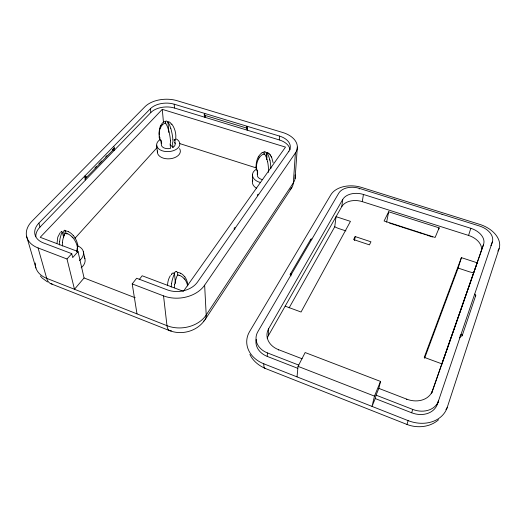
<?xml version="1.0" encoding="UTF-8"?>
<svg xmlns="http://www.w3.org/2000/svg" width="526" height="526" viewBox="0 0 526 526"><rect width="100%" height="100%" fill="white"/><g stroke="black" fill="none" stroke-linecap="round" stroke-linejoin="round"><path stroke-width="0.79" d="M394.645 199.137L394.585 199.624M167.57 285.362C167.597 281.989 168.57 278.445 170.385 275.598M252.375 181.674L252.493 174.461M63.876 231.986L63.975 230.973A13.663 2.742 64.9 0 1 64.297 230.322M264.052 154.493L264.124 152.027A4.583 1.414 -73 0 1 264.381 151.81A5.661 1.749 -72.9 0 1 264.953 151.613L265.939 152.474A16.622 5.148 -72.7 0 1 266.228 153.197L266.353 153.599M266.59 159.431L266.807 152.856A4.589 1.4 -72.9 0 1 267.057 152.645A5.668 1.729 -72.9 0 1 267.629 152.441L268.602 153.303A16.641 5.096 -72.7 0 1 268.825 153.835M297.729 368.305L267.247 356.411L267.405 352.907A19.462 15.727 3.5 0 1 257.832 331.722L338.718 193.239A16.28 10.849 7.7 0 1 359.284 188.347L479.456 226.002A17.503 11.546 15.8 0 1 492.329 242.039L437.376 404.152A21.073 16.95 22.8 0 1 411.667 412.778L375.235 398.557L376.057 395.157L378.832 388.385L380.522 381.429L305.146 352.552L298.045 366.359L297.019 376.872M267.221 338.336A19.166 15.537 4.8 0 1 268.365 335.7L268.681 328.645L342.735 199.439A16.431 11.026 8.1 0 1 363.44 194.456L470.816 228.304A17.529 11.657 15.5 0 1 483.558 244.439L431.767 392.922M290.03 149.838A18.121 11.434 2.3 0 0 279.299 139.923L279.484 136.07L174.198 104.194A17.601 10.402 -2.9 0 0 150.403 108.704L38.898 223.123A21.566 14.287 -11.8 0 0 43.448 242.92L71.766 253.65L72.7 257.589L78.026 251.573L40.206 237.305L162.278 109.355L285.5 147.102L183.396 291.319M288.8 151.764L288.827 151.284A18.206 11.427 2.3 0 0 279.484 136.07M278.451 350.099L278.478 349.658A19.39 15.589 4.8 0 1 268.681 328.645M52.192 284.06A21.809 11.092 -66.4 0 1 46.696 278.333L38.069 247.943A29.167 19.317 -11.8 0 1 32.112 221.078L144.966 106.712A23.782 14.044 -2.9 0 1 176.992 100.67L282.646 132.473A24.597 15.432 2.4 0 1 295.395 152.961L293.344 182.857A19.008 13.328 35 0 1 289.984 189.741M297.348 147.083L295.086 178.603M59.714 241.263L59.793 240.415A18.469 9.461 -67.9 0 1 60.03 238.646L61.167 234.425A6.384 3.314 -67.7 0 1 61.969 232.775A5.168 2.689 -67.7 0 1 62.357 232.19A5.793 1.137 65 0 0 61.68 231.631M62.509 242.308L62.581 241.46A18.489 9.402 -67.9 0 1 62.824 239.692L63.962 235.47A6.391 3.294 -67.7 0 1 64.77 233.814A5.175 2.676 -67.7 0 1 65.152 233.228A5.983 4.011 6.7 0 1 67.262 233.708L67.703 233.873M175.763 138.055C176.289 133.117 174.639 127.996 171.772 123.998M57.051 243.163L57.761 237.187L60.036 232.867M289.122 307.868L334.753 226.759L336.061 216.666L350.454 221.374L301.05 312.017L285.158 306.165M268.365 335.7L341.768 206.626L342.735 199.439M171.627 283.31L171.765 282.449A19.324 6.969 -69.1 0 1 172.114 280.628L173.396 276.249A6.68 2.446 -68.9 0 1 174.178 274.487A5.411 1.986 -68.9 0 1 174.533 273.855A6.023 1.802 63.9 0 0 173.56 273.178L173.508 273.145M359.186 189.025L359.284 188.347M174.691 284.461L174.829 283.599A19.344 6.897 -69.1 0 1 175.184 281.778L176.466 277.393A6.687 2.42 -69 0 1 177.249 275.631A5.424 1.966 -69 0 1 177.597 274.999A6.082 3.991 -1.4 0 1 179.688 275.46M354.557 240.481L355.182 236.569L370.955 241.809L369.423 244.86L353.59 239.58L355.182 236.569M341.768 206.626A16.273 11.026 8.2 0 1 362.282 201.636L363.44 194.456M386.61 222.169L388.675 211.781L439.144 227.863L438.743 229.343M380.522 381.429L374.473 396.124L372.02 406.401L375.235 398.557M442.123 214.575L442.103 214.253M406.683 399.609L406.815 399.188A20.902 16.687 21.2 0 0 432.451 390.746L483.558 244.439M411.667 412.778L412.726 409.412A21.198 16.99 22.6 0 0 438.579 400.773L437.376 404.152M424.574 358.285L458.113 268.063L461.401 257.641L477.207 262.809L457.548 319.367M481.139 251.56A17.351 11.657 15.7 0 0 468.567 235.431L470.816 228.304M445.936 409.649A25.642 14.176 22.2 0 0 447.251 407.38L499.121 248.555A26.392 17.509 15.9 0 0 479.646 224.352L361.75 187.48A24.571 16.464 7.8 0 0 330.834 194.824L249.567 331.623A29.318 23.782 3.6 0 0 263.809 363.801A23.775 5.128 -69.3 0 0 265.669 368.424M431.445 393.724L431.59 393.297M431.879 392.449L432.451 390.746M462.19 335.7L475.721 295.527M441.925 364.123L445.66 353.419M445.923 352.663L457.311 320.058M492.329 242.039L491.074 245.616A17.417 11.546 15.9 0 0 491.343 244.603M461.401 257.641L424.252 357.364L441.912 363.867M171.555 274.513L171.772 274M174.553 273.066L175.033 272.139A14.222 4.307 63.7 0 1 175.776 271.613L176.171 271.6M439.144 227.863L435.127 237.463L384.085 220.992L388.675 211.781M160.371 126.365L160.785 125.471M160.364 128.088L161.245 126.358A11.644 9.271 2.5 0 1 162.534 124.715M175.309 139.278L174.665 140.712L174.81 139.443L175.138 143.513M258.299 157.07L258.831 156.169M258.562 158.944L259.666 157.208M290.273 274.283L310.774 239.264M205.074 319.67L291.759 187.729M203.358 321.458A22.657 12.197 34.1 0 0 206.205 315.008L204.64 285.171L295.395 152.961M288.827 151.284L197.533 282.021A22.026 16.286 -5.7 0 1 167.268 289.852L136.635 278.241L132.21 283.915L136.997 313.877M139.206 279.595L142.171 275.769L182.634 291.029M204.312 320.623C196.757 331.308 181.825 335.338 169.727 330.683L51.068 283.777M78.026 251.573L84.068 277.958L74.482 289.267L66.999 258.996L38.069 247.943M66.999 258.996L71.766 253.65M74.909 238.331L157.294 147.372M35.821 236.785A21.448 14.281 -11.9 0 1 39.983 227.074L150.811 112.557A17.522 10.415 -3 0 1 174.494 108.027L279.299 139.923M84.548 177.946A1.335 0.75 41.9 0 1 85.245 177.939L86.382 176.762M94.923 167.978L96.626 166.216M98.908 163.875L101.748 160.943M105.733 156.84L106.87 155.67M112.564 149.811L113.701 148.634A1.282 0.769 43 0 0 114.609 148.01A1.282 0.769 43 0 0 113.399 146.682M85.975 177.913L114.412 148.595M162.541 124.721L163.198 124.149A5.359 4.28 3.2 0 1 165.473 123.058A5.398 1.926 67.9 0 1 166.749 125.254L167.058 125.911A11.342 4.024 67.9 0 1 168.004 128.41L168.708 130.698M438.599 419.722C430.163 427.25 417.407 428.48 407.085 424.495L265.117 368.384C258.733 365.557 252.881 360.889 249.883 354.445M163.56 122.177L163.882 121.973A4.931 3.945 3.3 0 1 165.473 121.355A4.405 1.946 -74.1 0 1 165.789 121.177A5.444 2.4 -74 0 1 166.532 121.046L167.958 122.019A15.984 7.081 -73.6 0 1 168.149 122.295M64.303 230.335L64.52 230.256A6.266 1.256 65 0 1 65.454 230.842M262.06 152.849L262.421 152.645A5.069 3.932 -8.5 0 1 264.124 152.021M205.337 115.457A1.183 0.467 -74.4 0 1 204.857 117.272L204.699 113.425A1.183 0.467 -74.4 0 0 204.187 115.016A1.183 0.467 -74.4 0 0 204.778 115.352L247.121 128.206A1.203 0.408 -73.8 0 1 247.509 128.042M179.839 143.611L256.478 167.985M362.282 201.636L468.567 235.431M389.667 223.155L391.962 223.898M392.725 224.148L395.026 224.891M395.795 225.135L398.103 225.884M398.872 226.127L401.18 226.877M401.956 227.127L405.04 228.12M405.816 228.369L408.137 229.119M408.912 229.369L411.24 230.125M412.022 230.375L414.35 231.124M415.132 231.381L417.473 232.13M418.249 232.387L422.477 233.748M423.726 234.155L425.613 234.76M426.869 235.168L429.387 235.977M430.012 236.181L432.536 236.996M345.924 230.914L339.257 228.711A19.949 14.038 28.9 0 1 334.753 226.759M458.113 268.063L468.633 271.548A21.619 15.004 17.7 0 0 473.814 272.777M179.688 275.453L180.116 275.611A14.064 9.172 -1.1 0 1 184.08 278.655M132.21 283.915L163.54 295.882A29.791 22.053 -5.7 0 0 204.64 285.171M278.478 349.658L302.095 358.771M378.832 388.385L406.815 399.188M84.068 277.958L135.228 297.769M267.405 352.907L298.886 365.149M376.057 395.157L412.726 409.412M298.045 366.359L374.473 396.124M263.809 363.801L408.123 420.616A31.902 25.662 22.7 0 0 447.251 407.38M68.511 231.736L69.228 232.111A13.61 9.087 6.9 0 1 71.51 233.748L73.213 235.464M180.549 273.224L181.227 273.586A13.834 9.054 -1.1 0 1 183.304 275.197L184.784 276.873M47.518 281.956L42.159 278.05L40.351 275.953M170.371 144.808L172.916 147.411A6.963 4.313 -3.3 0 0 174.619 142.415M72.128 236.95L72.923 237.818M269.056 153.447L271.62 157.169L273.099 162.639M184.166 278.622L184.85 279.47M270.134 154.598L270.627 155.459M271.028 156.143L271.62 157.169M171.101 123.958L170.897 123.544A16.004 7.035 -73.6 0 0 170.424 122.788L169.004 121.808A5.451 2.387 -74 0 0 168.267 121.94A4.412 1.933 -74 0 0 167.952 122.131L168.839 132.421M170.845 128.614L171.167 129.744A30.35 10.632 68 0 1 172.903 139.817M26.563 236.2L35.919 268.004M266.991 159.424L267.583 161.771M38.898 223.123L39.983 227.074M269.707 159.569L269.976 160.719M62.357 232.19L63.685 237.627M66.21 233.978L65.461 230.868A6.45 4.339 6.8 0 1 68.492 231.756M77.033 248.93L77.802 252.289M76.881 251.796L76.763 251.283A2.761 1.834 5.3 0 1 76.914 250.343A10.053 6.66 6.1 0 0 77.473 246.944M83.292 251.435L84.91 258.726M113.701 148.634L114.004 150.587A1.276 0.769 42.9 0 1 112.834 149.443M163.54 295.882L166.979 325.679A22.894 7.936 -68.2 0 0 171.443 330.762M150.403 108.704L150.811 112.557M156.663 145.183L157.399 152.402M174.533 273.855L175.441 283.382M161.094 140.179L161.219 141.455M161.291 142.224L161.443 143.743A6.963 4.313 -3.3 0 1 161.719 143.125M176.184 271.633A6.516 1.972 63.9 0 1 177.551 272.363L177.847 275.565M162.278 109.355L163.448 122.124A11.388 9.093 2.6 0 0 160.857 125.49M165.48 121.361L165.69 123.735M172.916 147.411L172.581 143.335A2.328 0.842 67.4 0 1 172.66 142.592A8.383 3.005 67.6 0 0 172.962 139.877M174.198 104.194L174.494 108.027M35.295 263.033A27.937 19.252 -12.9 0 0 46.696 278.333L166.979 325.679A28.483 21.868 -6.5 0 0 206.205 315.008L293.344 182.857A23.696 15.53 2.4 0 0 295.066 174.915M266.386 153.52A32.139 10.079 -72.4 0 1 266.912 158.168M262.671 179.655A7.173 4.695 1.9 0 1 257.549 176.341L257.641 172.265A2.374 1.808 -7.3 0 0 257.339 171.371A8.587 6.555 -8.3 0 1 256.261 168.129M257.49 173.79A7.173 4.695 1.9 0 0 257.299 174.461L257.385 170.391A2.367 1.808 -7.3 0 0 257.372 170.148M258.904 156.189A11.723 9.041 -8.9 0 1 261.994 152.79M256.123 166.242A31.304 23.887 -10.6 0 1 258.213 157.05M256.958 169.313A8.561 6.555 -8.3 0 1 256.011 166.249M259.68 157.208A11.986 9.218 -8.9 0 1 261.185 155.551L261.935 154.979A5.51 4.261 -8.6 0 1 264.394 153.875A5.536 2.531 66.8 0 1 265.775 156.176L266.09 156.86A11.631 5.273 66.8 0 1 266.984 159.424M256.372 168.123A31.389 23.894 -10.6 0 1 258.47 158.918M267.635 161.791A31.159 13.814 67 0 1 268.431 171.949M268.497 172.009A8.626 3.906 66.4 0 1 268.484 172.226M266.807 152.849A5.115 2.354 66.8 0 1 267.78 154.322L267.971 154.683A11.769 5.372 66.8 0 1 269.667 159.549M270.029 160.746A31.106 13.886 67 0 1 270.857 168.655M159.214 134.577A30.284 24.143 0.3 0 1 160.285 126.345M160.22 138.213A8.324 6.588 2.8 0 1 159.273 135.958M159.312 137.247A30.363 24.157 0.3 0 1 160.272 128.061M159.2 137.253A8.35 6.595 2.7 0 0 160.64 140.501A2.314 1.815 3.5 0 1 161.041 141.395L161.436 145.472A6.963 4.313 -3.3 0 0 170.503 148.378L170.154 144.302A2.334 0.835 67.3 0 1 170.233 143.552A8.403 2.985 67.6 0 0 170.523 140.843M168.747 130.718A30.403 10.553 67.9 0 1 170.47 140.784M167.958 122.124A4.984 1.795 68 0 1 168.833 123.525L169.024 123.873A11.473 4.109 67.9 0 1 170.812 128.6M171.233 124.116A30.929 13.748 -73.1 0 1 171.325 124.353M171.22 287.051A36.36 12.9 -69.4 0 1 171.575 283.356M171.818 274.079A13.972 4.175 63.7 0 1 173.317 272.987M171.391 274.835A37.957 11.427 63.2 0 1 171.496 274.421M177.564 272.369A6.562 4.32 -1.3 0 1 180.523 273.244M174.29 273.829A37.879 11.565 63.2 0 1 174.494 272.974M184.889 276.84A37.708 24.354 0.1 0 1 187.841 285.23M174.297 287.807A36.406 12.769 -69.4 0 1 174.639 284.507M184.948 279.444A37.826 24.341 0 0 1 187.657 285.927M59.635 244.945A34.782 17.536 -68.5 0 1 59.648 241.302M60.884 232.525A13.426 2.643 64.9 0 1 61.503 231.473M64.284 235.924A36.281 7.384 64.7 0 1 63.83 231.9M73.305 235.431A37.208 24.393 7.6 0 1 77.618 244.59M77.743 244.59A10.027 6.667 6.2 0 1 77.184 247.989A2.755 1.834 5.4 0 0 77.059 248.272M77.072 251.132A8.377 5.76 -12.2 0 1 77.743 252.243M62.416 245.997A34.821 17.424 -68.5 0 1 62.443 242.348M67.769 233.807A13.84 9.212 6.8 0 1 72.049 236.976M73.022 237.785A37.32 24.393 7.6 0 1 77.348 246.944M256.418 188.17A11.842 7.837 1.9 0 1 252.743 180.181M179.55 148.582A11.5 7.2 -3.4 0 1 170.174 158.753A11.5 7.2 -3.4 0 1 157.524 150.949M84.101 256.912A13.821 9.586 -12.5 0 1 81.195 267.793M77.585 245.892A13.965 9.599 -12.2 0 1 79.525 260.508M85.245 177.939A1.341 0.756 42 0 0 86.152 177.328A1.341 0.756 42 0 0 84.857 175.967L85.633 179.899A1.335 0.75 41.9 0 1 84.844 179.379M234.872 229.474A1.381 0.874 34.8 0 1 234.188 228.146A1.381 0.874 34.8 0 1 235.392 227.797M257.622 195.389A1.322 0.894 35.1 0 1 258.739 194.364M247.121 128.206A1.203 0.408 -73.8 0 1 246.615 127.897A1.203 0.408 -73.8 0 1 247.135 126.279L247.102 130.126A1.203 0.408 -73.8 0 0 247.49 129.317M204.778 115.352A1.183 0.467 -74.4 0 1 204.884 115.253M260.39 182.489A11.953 7.831 1.9 0 1 256.221 169.333M175.684 138.64A11.605 7.186 -3.3 0 1 176.848 148.937A11.605 7.186 -3.3 0 1 160.167 149.877A11.605 7.186 -3.3 0 1 160.226 139.515M459.468 337.626A1.499 0.927 19.7 0 0 459.849 337.804L461.085 334.299A1.506 0.934 19.6 0 1 462.196 335.68A1.506 0.934 19.6 0 1 460.467 336.055A1.499 0.927 19.7 0 0 459.967 335.936M474.682 294.159A1.433 0.94 18.2 0 1 475.728 295.073A1.433 0.94 18.2 0 1 475.241 295.96M310.8 240.119A1.302 0.868 30.1 0 1 310.846 239.185A1.302 0.868 30.1 0 1 311.951 239.067M291.167 275.861A1.361 0.848 30.4 0 1 290.168 274.526A1.361 0.848 30.4 0 1 291.476 274.125M267.247 356.411A19.35 15.701 3.5 0 1 256.162 339.388M407.19 424.357A25.103 0.533 -70.8 0 1 408.123 420.616M499.121 248.555A21.178 15.024 17 0 1 497.846 251.02"/></g></svg>
